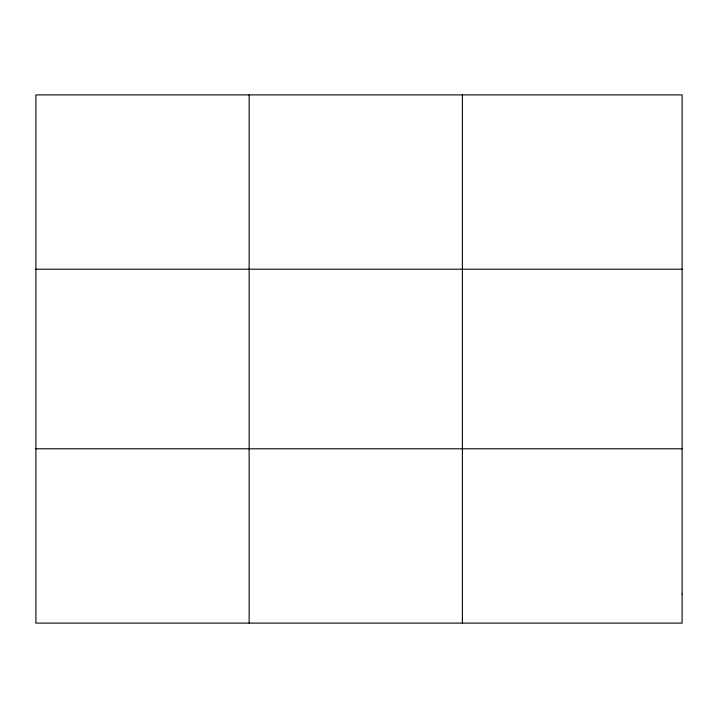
<?xml version="1.0" encoding="UTF-8"?>
<svg xmlns="http://www.w3.org/2000/svg" width="718" height="718" viewBox="0 0 718 718"><rect width="100%" height="100%" fill="white"/><g stroke="black" fill="none" stroke-linecap="round" stroke-linejoin="round"><path stroke-width="1.08" d="M249.146 623.107L249.146 94.893M462.392 623.107L462.392 94.893M35.9 269.205L682.1 269.205M35.9 448.795L682.1 448.795M682.1 594.055L682.1 623.107L35.9 623.107L35.9 94.893L682.1 94.893L682.1 594.055"/></g></svg>
